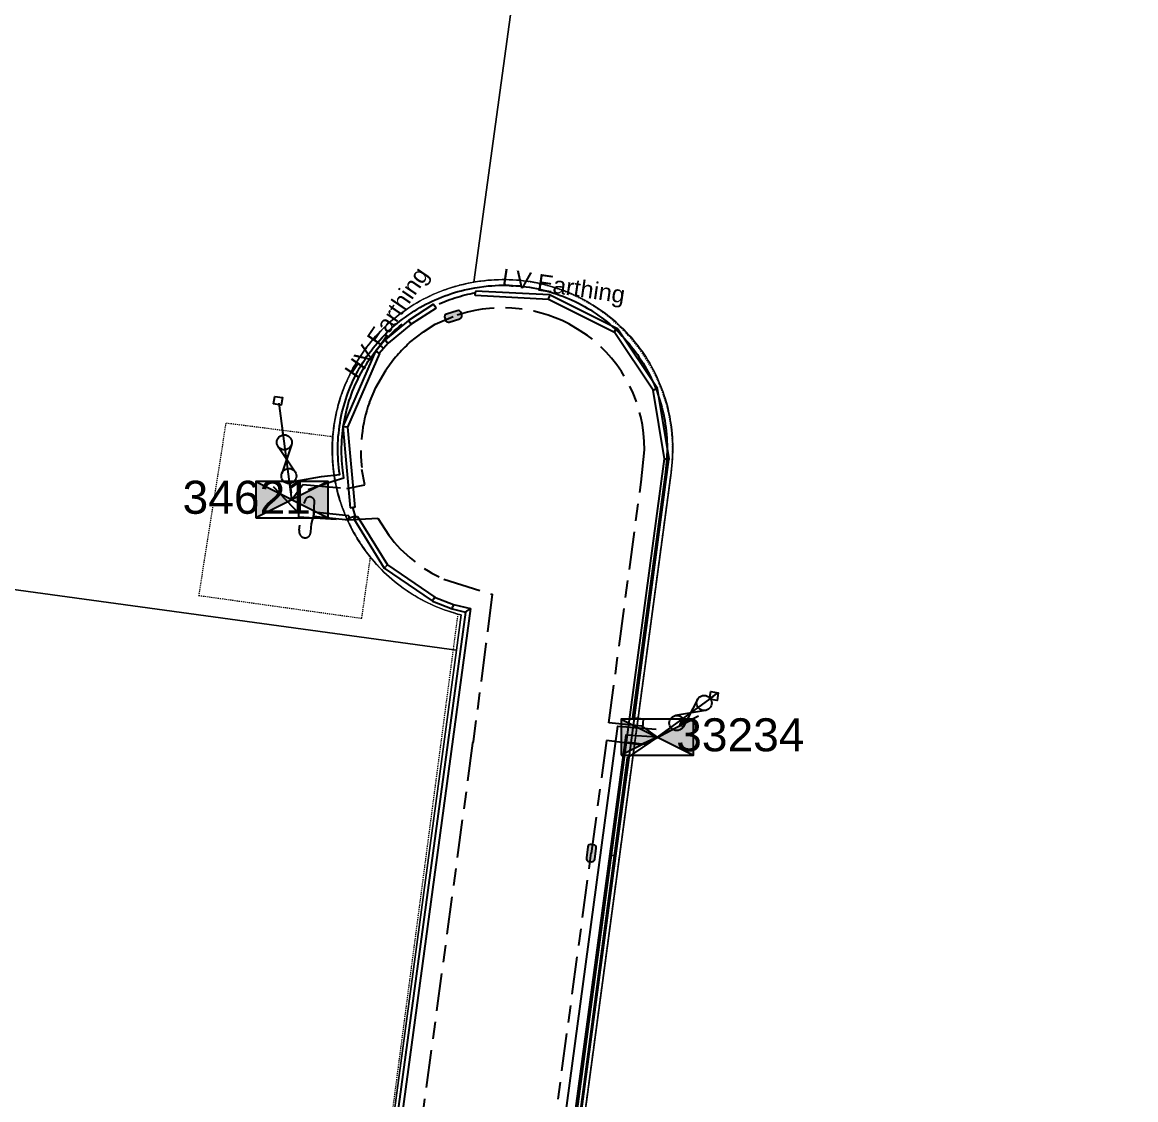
# Model space of a CAD drawing. Header units: metres. Extents: x 302931 to 308644, y 6253878 to 6257414.
# Drawn here: x 307536.4 to 307654.4, y 6255705 to 6255819.2 of the extents above; entities that cross this region are included whole.
import ezdxf
from ezdxf.enums import TextEntityAlignment as Align

# ---------------------------------------------------------------- set-up
doc = ezdxf.new("R2010")
doc.units = ezdxf.units.M
for name, pattern in [('Cable Exist UG', [8.2, 4, -1.2, 1.8, -1.2]), ('HIDDEN', [0.375, 0.25, -0.125]), ('HIDDEN2', [0.1875, 0.125, -0.0625])]:
    doc.linetypes.add(name, pattern=pattern)
doc.layers.get('0').update_dxf_attribs({"color": 6})
for name, color, linetype in [('_User EARTHING', 7, 'Continuous'), ('Duct_SP_EXT', 7, 'Continuous'), ('Equip_HV_EXT', 7, 'Continuous'), ('Equip_LV_EXT', 7, 'Continuous'), ('Mains_HV_EXT', 7, 'Continuous'), ('Services_SP_EXT', 7, 'Continuous'), ('Sub_SP_EXT', 7, 'Continuous'), ('Trench_SP_EXT', 7, 'Continuous')]:
    doc.layers.add(name, color=color, linetype=linetype)
doc.layers.add('Cadastre Land Parcels_SP_EXT', color=9, linetype='Continuous', lineweight=5)
doc.layers.add('Cadastre Other Property_SP_EXT', color=9, linetype='HIDDEN', lineweight=5)
doc.styles.get("Standard").update_dxf_attribs({"font": 'arial.ttf'})
doc.linetypes.add('Cable E UG', pattern='A,6,-0.5,["E",Standard,S=1.7,R=0,X=0.5,Y=-1],-2.9', length=9.4)

# ---------------------------------------------------------------- blocks, each defined once
blk = doc.blocks.new('SUB_PADMOUNT_EXT')
for points in [[(0, 0), (-3.84, 1.92), (-3.84, -1.92)], [(0, 0), (3.84, 1.92), (3.84, -1.92)]]:
    blk.add_hatch(color=256).paths.add_polyline_path(points)
for p, q in [((3.84, 1.92), (-3.84, -1.92)), ((-3.84, 1.92), (3.84, -1.92))]:
    blk.add_line(p, q)
blk.add_lwpolyline([(-3.84, -1.92), (3.84, -1.92), (3.84, 1.92), (-3.84, 1.92)], close=True)
for tag, height, flags, p in [('ASSET_NUM', 3.5, 8, (2, 2)), ('STREET_CODE', 0.2, 9, (1.5, 0)), ('CONSTRUCTED_VOLTAGE', 0.2, 9, (1.5, -0.2)), ('OPERATING_VOLTAGE', 0.2, 9, (1.5, -0.6)), ('ORIENTATION', 0.2, 9, (1.5, -0.8)), ('OWNED_BY', 0.2, 9, (1.5, -1)), ('OPERATED_BY', 0.2, 9, (1.5, -1.2)), ('NO_PHASES', 0.2, 9, (1.5, -0.4)), ('SECONDARY_VOLTAGE', 0.2, 9, (1.5, -1.6)), ('STATE', 0.2, 9, (1.5, -1.8)), ('SUBSTATION_TYPE', 0.2, 9, (1.5, -2.2)), ('MAINTAINED_BY', 0.2, 9, (1.5, -1.4)), ('PARENT', 0.2, 9, (1.5, -2)), ('USAGE', 0.2, 9, (1.5, -2.4)), ('STREETNAME', 0.2, 9, (1.5, -3)), ('SUBURB', 0.2, 9, (1.5, -3.2)), ('Z', 0.2, 1, (1.5, -3.6)), ('LEGEND', 0.2, 9, (1.5, -2.6)), ('LOCATION', 0.2, 9, (1.5, -2.8)), ('NOTES', 0.2, 9, (1.5, -3.4))]:
    blk.add_attdef(tag, text='', height=height, dxfattribs=dict(flags=flags)).set_placement(p, align=Align.MIDDLE_LEFT)
blk = doc.blocks.new('CCP_EXT')
at = {"flags": 9}
for tag, p in [('STATE', (0, -1.8)), ('LEGEND', (0, -1.4)), ('LIFE_SUPPORT', (0, -1.6)), ('NOTES', (0, -2))]:
    blk.add_attdef(tag, text='', height=0.2, dxfattribs=at).set_placement(p, align=Align.MIDDLE_LEFT)
blk.add_wipeout([(0, 0.57), (0.57, 0), (0, -0.57), (-0.57, 0)])
blk.add_lwpolyline([(-0.57, 0), (0, 0.57), (0.57, 0), (0, -0.57), (-0.57, 0)])
at = {"flags": 1}
blk.add_attdef('Z', (0, 0), '', height=0.2, dxfattribs=at)
at = {"flags": 9}
for tag, p in [('CCP_TYPE', (0, 0)), ('CONSTRUCTED_VOLTAGE', (0, -0.2)), ('OPERATING_VOLTAGE', (0, -0.6)), ('ORIENTATION', (0, -0.8)), ('OWNED_BY', (0, -1)), ('NO_PHASES', (0, -0.4)), ('USAGE', (0, -1.2))]:
    blk.add_attdef(tag, text='', height=0.2, dxfattribs=at).set_placement(p, align=Align.MIDDLE_LEFT)
blk = doc.blocks.new('HV_STJ_EXT')
h = blk.add_hatch(color=256)
edge = h.paths.add_edge_path()
edge.add_ellipse((-0.59, 0.13), major_axis=(0.226, 0.226), ratio=1, start_angle=45, end_angle=135)
edge.add_line((-0.91, 0.13), (-0.91, -0.13))
edge.add_ellipse((-0.59, -0.13), major_axis=(0.226, 0.226), ratio=1, start_angle=135, end_angle=225)
edge.add_line((-0.59, -0.45), (0.59, -0.45))
edge.add_ellipse((0.59, -0.13), major_axis=(-0.226, 0.226), ratio=1, start_angle=135, end_angle=225)
edge.add_line((0.91, -0.13), (0.91, 0.13))
edge.add_ellipse((0.59, 0.13), major_axis=(-0.226, 0.226), ratio=1, start_angle=225, end_angle=315)
edge.add_line((0.59, 0.45), (-0.59, 0.45))
blk.add_lwpolyline([(-0.91, 0.13), (-0.91, -0.13, 0.414214), (-0.59, -0.45), (0.59, -0.45, 0.414214), (0.91, -0.13), (0.91, 0.13, 0.414214), (0.59, 0.45), (-0.59, 0.45, 0.414214)], format="xyb", close=True)
for tag, flags, p in [('ORIENTATION', 9, (1.5, 0)), ('Z', 1, (1.5, -0.8)), ('USAGE', 9, (1.5, -0.2)), ('LEGEND', 9, (1.5, -0.4)), ('NOTES', 9, (1.5, -0.6))]:
    blk.add_attdef(tag, text='', height=0.2, dxfattribs=dict(flags=flags)).set_placement(p, align=Align.MIDDLE_LEFT)
blk = doc.blocks.new('LV_UG_DFUSE_CLOSED_EXT')
for points in [[(1, 0), (0, 0)], [(5.04, 0.73), (2.16, -0.72)], [(5.05, -0.71), (2.16, 0.72)], [(6.2, 0.01), (7.2, 0.01)]]:
    blk.add_lwpolyline(points)
for centre in [(1.8, 0), (5.4, 0.01)]:
    blk.add_circle(centre, 0.8)
at = {"flags": 9}
for tag, p in [('ACTUAL_STATUS', (0, 0)), ('CONSTRUCTED_VOLTAGE', (0, -0.2)), ('OPERATING_VOLTAGE', (0, -0.6)), ('ORIENTATION', (0, -0.8)), ('STATE', (0, -1)), ('SWITCH_TYPE', (0, -1.2)), ('NO_PHASES', (0, -0.4)), ('USAGE', (0, -1.4)), ('NOTES', (0, -1.6))]:
    blk.add_attdef(tag, text='', height=0.2, dxfattribs=at).set_placement(p, align=Align.MIDDLE_LEFT)
at = {"flags": 1}
blk.add_attdef('Z', (0, 0), '', height=0.2, dxfattribs=at)

msp = doc.modelspace()

# ---------------------------------------------------------------- linework, layer by layer
at = {"layer": '_User EARTHING', "linetype": 'Cable E UG'}
for points in [[(307654.37, 6255618.23), (307650.43, 6255618.84), (307650.43, 6255618.84), (307650.29, 6255617.43), (307649.34, 6255609.31), (307649.34, 6255609.31), (307589.27, 6255617.44), (307583.4, 6255625.1), (307599.48, 6255744.61), (307603.55, 6255744.29)], [(307603.67, 6255743.46), (307600.34, 6255743.68), (307600.34, 6255743.68), (307584.3, 6255624.75), (307589.12, 6255618.46)]]:
    msp.add_lwpolyline(points, dxfattribs=at)
at = {"layer": 'Cadastre Land Parcels_SP_EXT', "linetype": 'Continuous'}
for points in [[(307389.98, 6255779.03), (307582.38, 6255752.68), (307582.88, 6255756.42), (307582.52, 6255756.51), (307582.15, 6255756.62), (307581.79, 6255756.73), (307581.43, 6255756.85), (307581.07, 6255756.97), (307580.72, 6255757.1), (307580.37, 6255757.25), (307580.02, 6255757.39), (307579.67, 6255757.55), (307579.33, 6255757.71), (307578.99, 6255757.88), (307578.66, 6255758.06), (307578.33, 6255758.24), (307578, 6255758.43), (307577.68, 6255758.63), (307577.36, 6255758.83), (307577.04, 6255759.04), (307576.73, 6255759.26), (307576.43, 6255759.49), (307576.13, 6255759.72), (307575.83, 6255759.95), (307575.54, 6255760.19), (307575.26, 6255760.44), (307574.98, 6255760.7), (307574.7, 6255760.96), (307574.43, 6255761.22), (307574.17, 6255761.5), (307573.91, 6255761.77), (307573.66, 6255762.06), (307573.41, 6255762.34), (307573.17, 6255762.64), (307572.94, 6255762.93), (307572.71, 6255763.24), (307572.49, 6255763.54), (307572.27, 6255763.86), (307572.07, 6255764.17), (307571.87, 6255764.49), (307571.67, 6255764.82), (307571.48, 6255765.15), (307571.3, 6255765.48), (307571.13, 6255765.82), (307570.96, 6255766.16), (307570.8, 6255766.5), (307570.65, 6255766.85), (307570.51, 6255767.2), (307570.37, 6255767.55), (307570.24, 6255767.9), (307570.12, 6255768.26), (307570, 6255768.62), (307569.89, 6255768.98), (307569.79, 6255769.35), (307569.7, 6255769.72), (307569.62, 6255770.09), (307569.54, 6255770.46), (307569.47, 6255770.83), (307569.41, 6255771.2), (307569.36, 6255771.58), (307569.31, 6255771.95), (307569.28, 6255772.33), (307569.25, 6255772.71), (307569.23, 6255773.08), (307569.21, 6255773.46), (307569.21, 6255773.84), (307569.21, 6255774.22), (307569.22, 6255774.6), (307569.24, 6255774.98), (307569.26, 6255775.35), (307569.3, 6255775.73), (307569.34, 6255776.11), (307569.39, 6255776.48), (307569.45, 6255776.85), (307569.51, 6255777.23), (307569.59, 6255777.6), (307569.67, 6255777.97), (307569.76, 6255778.34), (307569.86, 6255778.7), (307569.96, 6255779.07), (307570.07, 6255779.43), (307570.19, 6255779.79), (307570.32, 6255780.14), (307570.45, 6255780.49), (307570.6, 6255780.85), (307570.75, 6255781.19), (307570.9, 6255781.54), (307571.07, 6255781.88), (307571.24, 6255782.22), (307571.41, 6255782.55), (307571.6, 6255782.88), (307571.79, 6255783.21), (307571.99, 6255783.53), (307572.2, 6255783.85), (307572.41, 6255784.16), (307572.63, 6255784.47), (307572.85, 6255784.77), (307573.08, 6255785.07), (307573.32, 6255785.37), (307573.57, 6255785.65), (307573.81, 6255785.94), (307574.07, 6255786.22), (307574.33, 6255786.49), (307574.6, 6255786.76), (307574.87, 6255787.02), (307575.15, 6255787.28), (307575.43, 6255787.53), (307575.72, 6255787.77), (307576.02, 6255788.01), (307576.32, 6255788.24), (307576.62, 6255788.47), (307576.93, 6255788.69), (307577.24, 6255788.9), (307577.56, 6255789.11), (307577.88, 6255789.31), (307578.2, 6255789.5), (307578.53, 6255789.68), (307578.87, 6255789.86), (307579.2, 6255790.03), (307579.55, 6255790.2), (307579.89, 6255790.36), (307580.24, 6255790.51), (307580.59, 6255790.65), (307580.94, 6255790.79), (307581.3, 6255790.91), (307581.66, 6255791.03), (307582.02, 6255791.15), (307582.38, 6255791.25), (307582.75, 6255791.35), (307583.11, 6255791.44), (307583.48, 6255791.52), (307583.85, 6255791.6), (307584.23, 6255791.66), (307606.22, 6255952.2)], [(307606.22, 6255952.2), (307584.23, 6255791.66), (307584.6, 6255791.73), (307584.97, 6255791.78), (307585.34, 6255791.83), (307585.72, 6255791.87), (307586.09, 6255791.9), (307586.47, 6255791.92), (307586.85, 6255791.94), (307587.22, 6255791.95), (307587.6, 6255791.95), (307587.98, 6255791.94), (307588.35, 6255791.92), (307588.73, 6255791.9), (307589.1, 6255791.87), (307589.48, 6255791.83), (307589.85, 6255791.78), (307590.22, 6255791.73), (307590.59, 6255791.66), (307590.97, 6255791.59), (307591.33, 6255791.51), (307591.7, 6255791.43), (307592.06, 6255791.33), (307592.43, 6255791.23), (307592.79, 6255791.12), (307593.15, 6255791), (307593.5, 6255790.88), (307593.85, 6255790.75), (307594.2, 6255790.61), (307594.55, 6255790.46), (307594.9, 6255790.31), (307595.24, 6255790.15), (307595.57, 6255789.98), (307595.91, 6255789.8), (307596.24, 6255789.62), (307596.56, 6255789.43), (307596.88, 6255789.23), (307597.2, 6255789.03), (307597.51, 6255788.82), (307597.82, 6255788.61), (307598.13, 6255788.38), (307598.43, 6255788.16), (307598.72, 6255787.92), (307599.01, 6255787.68), (307599.29, 6255787.43), (307599.57, 6255787.18), (307599.85, 6255786.92), (307600.12, 6255786.66), (307600.38, 6255786.39), (307600.63, 6255786.11), (307600.88, 6255785.83), (307601.13, 6255785.54), (307601.37, 6255785.25), (307601.6, 6255784.96), (307601.83, 6255784.65), (307602.05, 6255784.35), (307602.26, 6255784.04), (307602.47, 6255783.72), (307602.67, 6255783.4), (307602.86, 6255783.08), (307603.05, 6255782.75), (307603.23, 6255782.42), (307603.4, 6255782.09), (307603.57, 6255781.75), (307603.72, 6255781.41), (307603.88, 6255781.06), (307604.02, 6255780.71), (307604.16, 6255780.36), (307604.29, 6255780.01), (307604.41, 6255779.65), (307604.52, 6255779.29), (307604.63, 6255778.93), (307604.73, 6255778.57), (307604.82, 6255778.2), (307604.9, 6255777.84), (307604.98, 6255777.47), (307605.04, 6255777.1), (307605.11, 6255776.73), (307605.16, 6255776.35), (307605.2, 6255775.98), (307605.24, 6255775.6), (307605.27, 6255775.23), (307605.29, 6255774.85), (307605.3, 6255774.48), (307605.31, 6255774.1), (307605.3, 6255773.72), (307605.29, 6255773.35), (307605.27, 6255772.97), (307605.25, 6255772.6), (307605.21, 6255772.22), (307605.17, 6255771.85), (307605.12, 6255771.47), (307595.23, 6255698.01)], [(307595.23, 6255698.01), (307605.12, 6255771.47), (307605.17, 6255771.85), (307605.21, 6255772.22), (307605.25, 6255772.6), (307605.27, 6255772.97), (307605.29, 6255773.35), (307605.3, 6255773.72), (307605.31, 6255774.1), (307605.3, 6255774.48), (307605.29, 6255774.85), (307605.27, 6255775.23), (307605.24, 6255775.6), (307605.2, 6255775.98), (307605.16, 6255776.35), (307605.11, 6255776.73), (307605.04, 6255777.1), (307604.98, 6255777.47), (307604.9, 6255777.84), (307604.82, 6255778.2), (307604.73, 6255778.57), (307604.63, 6255778.93), (307604.52, 6255779.29), (307604.41, 6255779.65), (307604.29, 6255780.01), (307604.16, 6255780.36), (307604.02, 6255780.71), (307603.88, 6255781.06), (307603.72, 6255781.41), (307603.57, 6255781.75), (307603.4, 6255782.09), (307603.23, 6255782.42), (307603.05, 6255782.75), (307602.86, 6255783.08), (307602.67, 6255783.4), (307602.47, 6255783.72), (307602.26, 6255784.04), (307602.05, 6255784.35), (307601.83, 6255784.65), (307601.6, 6255784.96), (307601.37, 6255785.25), (307601.13, 6255785.54), (307600.88, 6255785.83), (307600.63, 6255786.11), (307600.38, 6255786.39), (307600.12, 6255786.66), (307599.85, 6255786.92), (307599.57, 6255787.18), (307599.29, 6255787.43), (307599.01, 6255787.68), (307598.72, 6255787.92), (307598.43, 6255788.16), (307598.13, 6255788.38), (307597.82, 6255788.61), (307597.51, 6255788.82), (307597.2, 6255789.03), (307596.88, 6255789.23), (307596.56, 6255789.43), (307596.24, 6255789.62), (307595.91, 6255789.8), (307595.57, 6255789.98), (307595.24, 6255790.15), (307594.9, 6255790.31), (307594.55, 6255790.46), (307594.2, 6255790.61), (307593.85, 6255790.75), (307593.5, 6255790.88), (307593.15, 6255791), (307592.79, 6255791.12), (307592.43, 6255791.23), (307592.06, 6255791.33), (307591.7, 6255791.43), (307591.33, 6255791.51), (307590.97, 6255791.59), (307590.59, 6255791.66), (307590.22, 6255791.73), (307589.85, 6255791.78), (307589.48, 6255791.83), (307589.1, 6255791.87), (307588.73, 6255791.9), (307588.35, 6255791.92), (307587.98, 6255791.94), (307587.6, 6255791.95), (307587.22, 6255791.95), (307586.85, 6255791.94), (307586.47, 6255791.92), (307586.09, 6255791.9), (307585.72, 6255791.87), (307585.34, 6255791.83), (307584.97, 6255791.78), (307584.6, 6255791.73), (307584.23, 6255791.66), (307583.85, 6255791.6), (307583.48, 6255791.52), (307583.11, 6255791.44), (307582.75, 6255791.35), (307582.38, 6255791.25), (307582.02, 6255791.15), (307581.66, 6255791.03), (307581.3, 6255790.91), (307580.94, 6255790.79), (307580.59, 6255790.65), (307580.24, 6255790.51), (307579.89, 6255790.36), (307579.55, 6255790.2), (307579.2, 6255790.03), (307578.87, 6255789.86), (307578.53, 6255789.68), (307578.2, 6255789.5), (307577.88, 6255789.31), (307577.56, 6255789.11), (307577.24, 6255788.9), (307576.93, 6255788.69), (307576.62, 6255788.47), (307576.32, 6255788.24), (307576.02, 6255788.01), (307575.72, 6255787.77), (307575.43, 6255787.53), (307575.15, 6255787.28), (307574.87, 6255787.02), (307574.6, 6255786.76), (307574.33, 6255786.49), (307574.07, 6255786.22), (307573.81, 6255785.94), (307573.57, 6255785.65), (307573.32, 6255785.37), (307573.08, 6255785.07), (307572.85, 6255784.77), (307572.63, 6255784.47), (307572.41, 6255784.16), (307572.2, 6255783.85), (307571.99, 6255783.53), (307571.79, 6255783.21), (307571.6, 6255782.88), (307571.41, 6255782.55), (307571.24, 6255782.22), (307571.07, 6255781.88), (307570.9, 6255781.54), (307570.75, 6255781.19), (307570.6, 6255780.85), (307570.45, 6255780.49), (307570.32, 6255780.14), (307570.19, 6255779.79), (307570.07, 6255779.43), (307569.96, 6255779.07), (307569.86, 6255778.7), (307569.76, 6255778.34), (307569.67, 6255777.97), (307569.59, 6255777.6), (307569.51, 6255777.23), (307569.45, 6255776.85), (307569.39, 6255776.48), (307569.34, 6255776.11), (307569.3, 6255775.73), (307569.26, 6255775.35), (307569.24, 6255774.98), (307569.22, 6255774.6), (307569.21, 6255774.22), (307569.21, 6255773.84), (307569.21, 6255773.46), (307569.23, 6255773.08), (307569.25, 6255772.71), (307569.28, 6255772.33), (307569.31, 6255771.95), (307569.36, 6255771.58), (307569.41, 6255771.2), (307569.47, 6255770.83), (307569.54, 6255770.46), (307569.62, 6255770.09), (307569.7, 6255769.72), (307569.79, 6255769.35), (307569.89, 6255768.98), (307570, 6255768.62), (307570.12, 6255768.26), (307570.24, 6255767.9), (307570.37, 6255767.55), (307570.51, 6255767.2), (307570.65, 6255766.85), (307570.8, 6255766.5), (307570.96, 6255766.16), (307571.13, 6255765.82), (307571.3, 6255765.48), (307571.48, 6255765.15), (307571.67, 6255764.82), (307571.87, 6255764.49), (307572.07, 6255764.17), (307572.27, 6255763.86), (307572.49, 6255763.54), (307572.71, 6255763.24), (307572.94, 6255762.93), (307573.17, 6255762.64), (307573.41, 6255762.34), (307573.66, 6255762.06), (307573.91, 6255761.77), (307574.17, 6255761.5), (307574.43, 6255761.22), (307574.7, 6255760.96), (307574.98, 6255760.7), (307575.26, 6255760.44), (307575.54, 6255760.19), (307575.83, 6255759.95), (307576.13, 6255759.72), (307576.43, 6255759.49), (307576.73, 6255759.26), (307577.04, 6255759.04), (307577.36, 6255758.83), (307577.68, 6255758.63), (307578, 6255758.43), (307578.33, 6255758.24), (307578.66, 6255758.06), (307578.99, 6255757.88), (307579.33, 6255757.71), (307579.67, 6255757.55), (307580.02, 6255757.39), (307580.37, 6255757.25), (307580.72, 6255757.1), (307581.07, 6255756.97), (307581.43, 6255756.85), (307581.79, 6255756.73), (307582.15, 6255756.62), (307582.52, 6255756.51), (307582.88, 6255756.42), (307582.38, 6255752.68), (307565.55, 6255627.66)], [(307416.05, 6255642), (307558.8, 6255622.56), (307565.55, 6255627.66), (307565.55, 6255627.66), (307582.38, 6255752.68), (307389.98, 6255779.03)]]:
    msp.add_lwpolyline(points, dxfattribs=at)
at = {"layer": 'Cadastre Other Property_SP_EXT', "linetype": 'HIDDEN2'}
msp.add_lwpolyline([(307573.27, 6255762.54, -0.191996), (307569.28, 6255775.28), (307569.28, 6255775.28), (307557.94, 6255776.73), (307555.06, 6255758.48), (307572.35, 6255756.06), (307573.27, 6255762.54)], format="xyb", close=True, dxfattribs=at)
at = {"layer": 'Duct_SP_EXT'}
for p, q in [((307584.36, 6255790.25), (307584.38, 6255790.49)), ((307584.39, 6255790.73), (307584.38, 6255790.49)), ((307592.25, 6255790.32), (307584.39, 6255790.73)), ((307592.25, 6255790.32), (307592.19, 6255790.09)), ((307599.32, 6255786.81), (307592.25, 6255790.32)), ((307579.96, 6255789.33), (307577.29, 6255787.6)), ((307579.96, 6255789.33), (307580.09, 6255789.13)), ((307580.22, 6255788.93), (307580.09, 6255789.13)), ((307592.13, 6255789.85), (307584.36, 6255790.25)), ((307592.13, 6255789.85), (307592.19, 6255790.09)), ((307599.07, 6255786.39), (307592.13, 6255789.85)), ((307580.22, 6255788.93), (307577.58, 6255787.21)), ((307577.29, 6255787.6), (307574.83, 6255785.58)), ((307577.58, 6255787.21), (307575.14, 6255785.21)), ((307577.29, 6255787.6), (307577.44, 6255787.4)), ((307577.58, 6255787.21), (307577.44, 6255787.4)), ((307599.32, 6255786.81), (307599.2, 6255786.6)), ((307599.33, 6255786.8), (307599.2, 6255786.6)), ((307599.37, 6255786.77), (307599.24, 6255786.57)), ((307599.33, 6255786.8), (307599.32, 6255786.81)), ((307599.37, 6255786.77), (307599.33, 6255786.8)), ((307599.45, 6255786.72), (307599.37, 6255786.77)), ((307574.81, 6255785.57), (307574.78, 6255785.53)), ((307574.83, 6255785.58), (307574.81, 6255785.57)), ((307574.81, 6255785.57), (307574.98, 6255785.4)), ((307574.83, 6255785.58), (307574.98, 6255785.4)), ((307599.06, 6255786.4), (307599.2, 6255786.6)), ((307599.11, 6255786.37), (307599.06, 6255786.4)), ((307599.06, 6255786.4), (307599.07, 6255786.39)), ((307599.07, 6255786.39), (307599.2, 6255786.6)), ((307599.08, 6255786.41), (307599.28, 6255786.54)), ((307603.23, 6255780.24), (307599.08, 6255786.41)), ((307599.08, 6255786.41), (307599.11, 6255786.36)), ((307599.11, 6255786.37), (307599.24, 6255786.57)), ((307599.11, 6255786.36), (307599.28, 6255786.54)), ((307599.11, 6255786.36), (307599.11, 6255786.37)), ((307599.45, 6255786.72), (307599.28, 6255786.54)), ((307599.48, 6255786.68), (307599.28, 6255786.54)), ((307599.48, 6255786.68), (307599.45, 6255786.72)), ((307603.68, 6255780.42), (307599.48, 6255786.68)), ((307573.79, 6255784.38), (307570.35, 6255776.39)), ((307573.82, 6255784.4), (307573.79, 6255784.38)), ((307573.79, 6255784.38), (307574, 6255784.25)), ((307574.29, 6255784.97), (307573.82, 6255784.4)), ((307573.82, 6255784.4), (307574, 6255784.25)), ((307574.65, 6255784.66), (307574.19, 6255784.1)), ((307574.78, 6255785.52), (307574.29, 6255784.97)), ((307574.29, 6255784.97), (307574.47, 6255784.82)), ((307574.65, 6255784.66), (307574.47, 6255784.82)), ((307575.14, 6255785.21), (307574.65, 6255784.66)), ((307574.78, 6255785.53), (307574.77, 6255785.52)), ((307574.77, 6255785.52), (307574.78, 6255785.52)), ((307574.77, 6255785.52), (307574.96, 6255785.37)), ((307574.78, 6255785.53), (307574.97, 6255785.38)), ((307574.78, 6255785.52), (307574.96, 6255785.37)), ((307575.14, 6255785.21), (307574.96, 6255785.37)), ((307575.14, 6255785.21), (307574.96, 6255785.37)), ((307575.16, 6255785.23), (307574.97, 6255785.38)), ((307575.14, 6255785.21), (307574.98, 6255785.4)), ((307575.16, 6255785.23), (307574.98, 6255785.4)), ((307575.14, 6255785.21), (307575.16, 6255785.23)), ((307575.16, 6255785.23), (307575.14, 6255785.21)), ((307575.14, 6255785.21), (307575.14, 6255785.21)), ((307575.16, 6255785.23), (307575.16, 6255785.23)), ((307574.21, 6255784.12), (307570.83, 6255776.31)), ((307574.19, 6255784.1), (307574, 6255784.25)), ((307574.21, 6255784.12), (307574, 6255784.25)), ((307574.19, 6255784.1), (307574.21, 6255784.12)), ((307603.23, 6255780.24), (307603.45, 6255780.33)), ((307604.43, 6255772.95), (307603.23, 6255780.24)), ((307603.68, 6255780.42), (307603.45, 6255780.33)), ((307604.91, 6255772.94), (307603.68, 6255780.42)), ((307570.35, 6255776.39), (307571.12, 6255767.76)), ((307570.35, 6255776.39), (307570.59, 6255776.35)), ((307570.83, 6255776.31), (307570.59, 6255776.35)), ((307570.83, 6255776.31), (307571.6, 6255767.8)), ((307600.41, 6255742.93), (307604.43, 6255772.95)), ((307600.88, 6255742.87), (307604.9, 6255772.87)), ((307604.43, 6255772.95), (307604.44, 6255772.99)), ((307604.44, 6255772.99), (307604.43, 6255772.95)), ((307604.43, 6255772.95), (307604.66, 6255772.91)), ((307604.43, 6255772.95), (307604.67, 6255772.95)), ((307604.44, 6255772.99), (307604.67, 6255772.95)), ((307604.9, 6255772.87), (307604.66, 6255772.91)), ((307604.91, 6255772.9), (307604.67, 6255772.95)), ((307604.91, 6255772.94), (307604.67, 6255772.95)), ((307604.9, 6255772.87), (307604.91, 6255772.9)), ((307604.91, 6255772.9), (307604.91, 6255772.94)), ((307567.22, 6255766.84), (307567.25, 6255767.08)), ((307570.93, 6255766.44), (307567.22, 6255766.84)), ((307567.28, 6255767.32), (307567.25, 6255767.08)), ((307570.98, 6255766.92), (307567.28, 6255767.32)), ((307570.93, 6255766.44), (307570.96, 6255766.68)), ((307570.98, 6255766.92), (307570.96, 6255766.68)), ((307571.12, 6255767.76), (307571.36, 6255767.78)), ((307571.6, 6255767.8), (307571.36, 6255767.78)), ((307571.49, 6255766.61), (307571.69, 6255766.74)), ((307571.9, 6255766.86), (307571.69, 6255766.74)), ((307571.9, 6255766.86), (307575.09, 6255761.71)), ((307571.49, 6255766.61), (307574.73, 6255761.38)), ((307574.73, 6255761.38), (307574.91, 6255761.54)), ((307574.73, 6255761.38), (307579.81, 6255757.89)), ((307575.09, 6255761.71), (307574.91, 6255761.54)), ((307575.09, 6255761.71), (307580.08, 6255758.28)), ((307579.81, 6255757.89), (307579.95, 6255758.09)), ((307579.81, 6255757.89), (307579.83, 6255757.87)), ((307579.83, 6255757.87), (307579.95, 6255758.09)), ((307579.83, 6255757.87), (307581.94, 6255757.06)), ((307580.06, 6255758.3), (307579.95, 6255758.09)), ((307580.08, 6255758.28), (307579.95, 6255758.09)), ((307580.08, 6255758.28), (307580.06, 6255758.3)), ((307580.06, 6255758.3), (307582.08, 6255757.52)), ((307581.94, 6255757.06), (307582.01, 6255757.29)), ((307582.08, 6255757.52), (307582.01, 6255757.29)), ((307582.08, 6255757.52), (307583.88, 6255757.09)), ((307583.35, 6255756.72), (307574.09, 6255688.37)), ((307583.88, 6255757.09), (307574.56, 6255688.31)), ((307581.94, 6255757.06), (307583.35, 6255756.72)), ((307583.35, 6255756.72), (307583.62, 6255756.9)), ((307583.88, 6255757.09), (307583.62, 6255756.9)), ((307598.8, 6255730.94), (307600.41, 6255742.93)), ((307599.28, 6255730.88), (307600.88, 6255742.87)), ((307600.41, 6255742.93), (307600.65, 6255742.9)), ((307600.41, 6255742.93), (307600.65, 6255742.9)), ((307600.88, 6255742.87), (307600.65, 6255742.9)), ((307600.88, 6255742.87), (307600.65, 6255742.9)), ((307591.37, 6255675.62), (307598.8, 6255730.94)), ((307591.85, 6255675.6), (307599.28, 6255730.88)), ((307598.8, 6255730.94), (307599.04, 6255730.91)), ((307598.8, 6255730.94), (307599.04, 6255730.91)), ((307599.28, 6255730.88), (307599.04, 6255730.91)), ((307599.28, 6255730.88), (307599.04, 6255730.91))]:
    msp.add_line(p, q, dxfattribs=at)
at = {"layer": 'Mains_HV_EXT', "linetype": 'Cable E UG'}
for points in [[(307565.3, 6255770.58), (307568.09, 6255771.08), (307570.01, 6255771.29), (307570.01, 6255771.29), (307569.95, 6255771.66), (307569.91, 6255772.02), (307569.87, 6255772.38), (307569.85, 6255772.75), (307569.83, 6255773.11), (307569.81, 6255773.48), (307569.81, 6255773.84), (307569.81, 6255774.21), (307569.82, 6255774.58), (307569.84, 6255774.94), (307569.86, 6255775.31), (307569.9, 6255775.67), (307569.94, 6255776.03), (307569.99, 6255776.4), (307570.04, 6255776.76), (307570.1, 6255777.12), (307570.18, 6255777.48), (307570.25, 6255777.83), (307570.34, 6255778.19), (307570.43, 6255778.54), (307570.54, 6255778.89), (307570.64, 6255779.24), (307570.76, 6255779.59), (307570.88, 6255779.93), (307571.01, 6255780.28), (307571.15, 6255780.61), (307571.29, 6255780.95), (307571.45, 6255781.28), (307571.6, 6255781.61), (307571.77, 6255781.94), (307571.94, 6255782.26), (307572.12, 6255782.58), (307572.31, 6255782.9), (307572.5, 6255783.21), (307572.7, 6255783.51), (307572.9, 6255783.82), (307573.11, 6255784.12), (307573.33, 6255784.41), (307573.55, 6255784.7), (307573.78, 6255784.98), (307574.02, 6255785.26), (307574.26, 6255785.54), (307574.51, 6255785.81), (307574.76, 6255786.07), (307575.02, 6255786.33), (307575.28, 6255786.59), (307575.55, 6255786.83), (307575.83, 6255787.07), (307576.11, 6255787.31), (307576.39, 6255787.54), (307576.68, 6255787.76), (307576.97, 6255787.98), (307577.27, 6255788.19), (307577.57, 6255788.4), (307577.88, 6255788.6), (307578.19, 6255788.79), (307578.51, 6255788.98), (307578.82, 6255789.16), (307579.15, 6255789.33), (307579.47, 6255789.5), (307579.8, 6255789.66), (307580.13, 6255789.81), (307580.47, 6255789.95), (307580.81, 6255790.09), (307581.15, 6255790.22), (307581.49, 6255790.35), (307581.84, 6255790.46), (307582.19, 6255790.57), (307582.54, 6255790.68), (307582.89, 6255790.77), (307583.25, 6255790.86), (307583.61, 6255790.94), (307583.97, 6255791.01), (307584.33, 6255791.07), (307585.77, 6255791.27), (307585.77, 6255791.27), (307586.14, 6255791.3), (307586.5, 6255791.33), (307586.86, 6255791.34), (307587.23, 6255791.35), (307587.59, 6255791.35), (307587.96, 6255791.34), (307588.32, 6255791.32), (307588.68, 6255791.3), (307589.05, 6255791.27), (307589.41, 6255791.23), (307589.77, 6255791.19), (307590.13, 6255791.13), (307590.49, 6255791.07), (307590.85, 6255791), (307591.2, 6255790.93), (307591.56, 6255790.84), (307591.91, 6255790.75), (307592.26, 6255790.66), (307592.61, 6255790.55), (307592.95, 6255790.44), (307593.3, 6255790.31), (307593.64, 6255790.19), (307593.98, 6255790.05), (307594.31, 6255789.91), (307594.64, 6255789.76), (307594.97, 6255789.61), (307595.3, 6255789.44), (307595.62, 6255789.27), (307595.94, 6255789.1), (307596.25, 6255788.91), (307596.57, 6255788.73), (307596.87, 6255788.53), (307597.18, 6255788.33), (307597.47, 6255788.12), (307597.77, 6255787.9), (307598.06, 6255787.68), (307598.34, 6255787.46), (307598.62, 6255787.22), (307598.9, 6255786.98), (307599.17, 6255786.74), (307599.43, 6255786.49), (307599.69, 6255786.23), (307599.94, 6255785.97), (307600.19, 6255785.71), (307600.43, 6255785.43), (307600.67, 6255785.16), (307600.9, 6255784.87), (307601.13, 6255784.59), (307601.34, 6255784.3), (307601.56, 6255784), (307601.76, 6255783.7), (307601.96, 6255783.4), (307602.16, 6255783.09), (307602.34, 6255782.78), (307602.52, 6255782.46), (307602.7, 6255782.14), (307602.86, 6255781.82), (307603.02, 6255781.49), (307603.18, 6255781.16), (307603.32, 6255780.83), (307603.46, 6255780.49), (307603.6, 6255780.15), (307603.72, 6255779.81), (307603.84, 6255779.47), (307603.95, 6255779.12), (307604.05, 6255778.77), (307604.15, 6255778.42), (307604.23, 6255778.07), (307604.31, 6255777.71), (307604.39, 6255777.35), (307604.45, 6255777), (307604.51, 6255776.64), (307604.56, 6255776.28), (307604.61, 6255775.92), (307604.64, 6255775.55), (307604.67, 6255775.19), (307604.69, 6255774.83), (307604.7, 6255774.46), (307604.71, 6255774.1), (307604.7, 6255773.74), (307604.69, 6255773.37), (307604.67, 6255773.01), (307604.65, 6255772.65), (307604.61, 6255772.28), (307604.57, 6255771.92), (307604.52, 6255771.55), (307601.02, 6255745.56), (307602.17, 6255745.39), (307602.09, 6255744.41)], [(307573.87, 6255784.45), (307574.32, 6255785), (307574.32, 6255785), (307574.56, 6255785.27), (307574.8, 6255785.53), (307575.05, 6255785.79), (307575.3, 6255786.04), (307575.56, 6255786.29), (307575.82, 6255786.54), (307576.09, 6255786.77), (307576.36, 6255787), (307576.64, 6255787.23)], [(307566.65, 6255769.7), (307569.29, 6255770.59), (307569.29, 6255770.59), (307570.46, 6255770.93), (307570.35, 6255771.71), (307570.31, 6255772.06), (307570.27, 6255772.42), (307570.24, 6255772.77), (307570.23, 6255773.13), (307570.21, 6255773.49), (307570.21, 6255773.84), (307570.21, 6255774.2), (307570.22, 6255774.56), (307570.24, 6255774.92), (307570.26, 6255775.27), (307570.29, 6255775.63), (307570.33, 6255775.98), (307570.38, 6255776.34), (307570.44, 6255776.69), (307570.5, 6255777.04), (307570.57, 6255777.39), (307570.64, 6255777.74), (307570.73, 6255778.09), (307570.82, 6255778.44), (307570.92, 6255778.78), (307571.02, 6255779.12), (307571.14, 6255779.46), (307571.26, 6255779.8), (307571.38, 6255780.13), (307571.52, 6255780.46), (307571.66, 6255780.79), (307571.81, 6255781.12), (307571.96, 6255781.44), (307572.12, 6255781.75), (307572.29, 6255782.07), (307572.47, 6255782.38), (307572.65, 6255782.69), (307572.84, 6255782.99), (307573.03, 6255783.29), (307573.23, 6255783.59), (307573.44, 6255783.88), (307573.65, 6255784.17), (307573.87, 6255784.45)]]:
    msp.add_lwpolyline(points, dxfattribs=at)
at = {"layer": 'Mains_HV_EXT', "linetype": 'Cable Exist UG'}
for points in [[(307564.95, 6255768.63), (307566.09, 6255770.22), (307570.75, 6255769.82), (307572.67, 6255770.21), (307572.36, 6255771.84), (307572.36, 6255771.84, -0.113938), (307573.15, 6255778.92), (307573.15, 6255778.92), (307573.84, 6255780.51), (307574.93, 6255782.4), (307574.93, 6255782.4, -0.05899), (307577.42, 6255785.27), (307577.42, 6255785.27), (307578.9, 6255786.43), (307580.14, 6255787.21), (307582.04, 6255788.04)], [(307603.67, 6255743.46), (307602.07, 6255744.64), (307598.53, 6255744.99), (307601.95, 6255770.48), (307602.3, 6255773.9), (307602.3, 6255773.9, 0.239407), (307596.26, 6255786.04), (307596.26, 6255786.04), (307595.49, 6255786.51), (307594.3, 6255787.26), (307594.3, 6255787.26, 0.206446), (307582.04, 6255788.04)], [(307565.63, 6255768.75), (307565.64, 6255766.8), (307570.8, 6255766.5), (307574.04, 6255766.68), (307575.2, 6255764.87), (307575.2, 6255764.87, 0.127759), (307581.04, 6255760.21), (307581.04, 6255760.21), (307586.16, 6255758.6), (307585.5, 6255753.34), (307584.15, 6255743), (307584.09, 6255742.81), (307573.32, 6255662.94), (307568.36, 6255626.04), (307559.59, 6255619.37)]]:
    msp.add_lwpolyline(points, format="xyb", dxfattribs=at)
for points in [[(307603.67, 6255743.46), (307601.89, 6255742.66), (307598.27, 6255743.12), (307598.27, 6255743.12), (307596.66, 6255731.14)], [(307588.1, 6255667.45), (307596.67, 6255731.2)]]:
    msp.add_lwpolyline(points, dxfattribs=at)
at = {"layer": 'Services_SP_EXT'}
msp.add_lwpolyline([(307603.67, 6255743.46), (307600.48, 6255741.28), (307594.76, 6255698.13), (307598.38, 6255691.35)], dxfattribs=at)
at = {"layer": 'Trench_SP_EXT', "linetype": 'Cable Exist UG'}
for points in [[(307584.37, 6255790.54, 0.054237), (307580.11, 6255789.17)], [(307567.25, 6255767.08), (307567.35, 6255768.43), (307567.35, 6255768.43, 0.728315), (307566.37, 6255768.66), (307566.37, 6255768.66), (307566.21, 6255768.22)], [(307567.25, 6255767.08), (307567, 6255766.05), (307566.93, 6255765.23), (307566.93, 6255765.23, -0.474301), (307566.26, 6255764.59), (307566.26, 6255764.59, -0.406291), (307565.71, 6255765.38), (307565.71, 6255765.38), (307565.8, 6255765.92)]]:
    msp.add_lwpolyline(points, format="xyb", dxfattribs=at)
for points in [[(307565.74, 6255767.1), (307562.97, 6255770)], [(307570.96, 6255766.68), (307571.63, 6255766.93)], [(307571.36, 6255767.78), (307571.69, 6255766.74)], [(307602.28, 6255742.67), (307608.02, 6255745.71)], [(307602.28, 6255742.67), (307600.65, 6255742.9)]]:
    msp.add_lwpolyline(points, dxfattribs=at)

# ---------------------------------------------------------------- block references
at = {"layer": 'Equip_HV_EXT'}
for p, rotation in [((307582.04, 6255788.04), 17.47605068850665), ((307596.67, 6255731.18), 82.33928892805088)]:
    msp.add_blockref('HV_STJ_EXT', p, dxfattribs=dict(at, rotation=rotation))
at = {"layer": 'Equip_LV_EXT', "rotation": 97.59464342368793}
msp.add_blockref('LV_UG_DFUSE_CLOSED_EXT', (307564.86, 6255769.35), dxfattribs=at)
at = {"layer": 'Services_SP_EXT', "rotation": 36.00000004871014}
msp.add_blockref('CCP_EXT', (307609.67, 6255747.82), dxfattribs=at)
at = {"layer": 'Sub_SP_EXT'}
ref = msp.add_blockref('SUB_PADMOUNT_EXT', (307564.95, 6255768.63), dxfattribs=at)
ref.add_attrib('ASSET_NUM', '34621', dxfattribs={"layer": '0', "height": 3.5}).set_placement((307566.95, 6255768.88), align=Align.MIDDLE_RIGHT)
ref = msp.add_blockref('SUB_PADMOUNT_EXT', (307603.67, 6255743.46), dxfattribs=at)
ref.add_attrib('ASSET_NUM', '33234', dxfattribs={"layer": '0', "height": 3.5}).set_placement((307605.67, 6255743.71), align=Align.MIDDLE_LEFT)

# ---------------------------------------------------------------- texts
at = {"layer": 'Mains_HV_EXT'}
for s, rotation, p in [('HV Earthing', 55.6542, (307571.89, 6255781.29)), ('LV Earthing', 351.6262, (307587.11, 6255791.34))]:
    msp.add_text(s, height=1.8, rotation=rotation, dxfattribs=at).set_placement(p)

# ---------------------------------------------------------------- next in the draw order: linework, layer by layer
at = {"layer": 'Services_SP_EXT'}
msp.add_lwpolyline([(307603.67, 6255743.46), (307609.67, 6255747.82)], dxfattribs=at)

# ---------------------------------------------------------------- next in the draw order: block references
at = {"layer": 'Equip_LV_EXT', "rotation": 36.00000004871014}
msp.add_blockref('LV_UG_DFUSE_CLOSED_EXT', (307604.27, 6255743.9), dxfattribs=at)
at = {"layer": 'Services_SP_EXT', "rotation": 36.00000006831309}
msp.add_blockref('CCP_EXT', (307563.47, 6255779.11), dxfattribs=at)

# ---------------------------------------------------------------- next in the draw order: linework, layer by layer
at = {"layer": 'Cadastre Other Property_SP_EXT', "linetype": 'HIDDEN2'}
msp.add_lwpolyline([(307590.56, 6255618.23), (307585.39, 6255624.92), (307605.12, 6255771.47), (307605.12, 6255771.47, 2.207539), (307582.52, 6255756.51), (307582.52, 6255756.51), (307565.55, 6255627.66), (307559, 6255622.65), (307590.56, 6255618.23)], format="xyb", close=True, dxfattribs=at)
at = {"layer": 'Services_SP_EXT'}
msp.add_lwpolyline([(307564.95, 6255768.63), (307563.59, 6255778.87)], dxfattribs=at)

doc.saveas('drawing.dxf')
